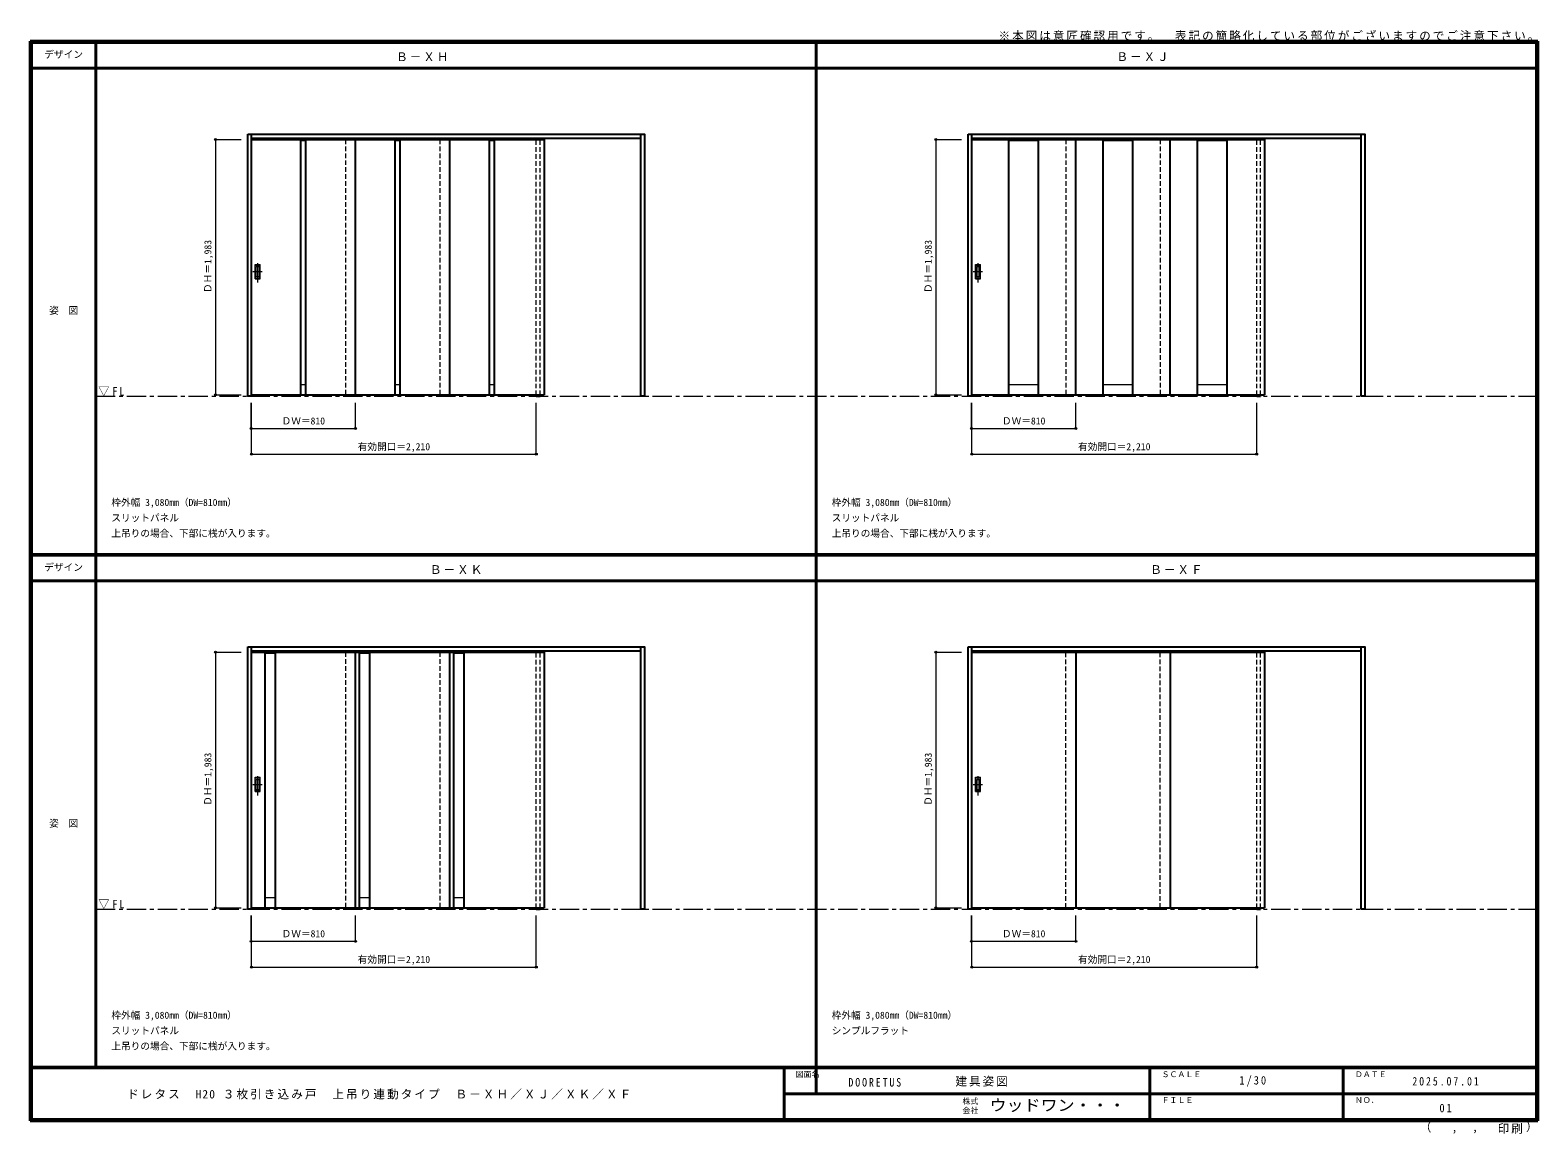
# Model space of a CAD drawing. Units: millimetres, scale not verified. Extents: x -6000 to 5700, y -4307 to 4260.
import ezdxf
from ezdxf.enums import TextEntityAlignment as Align

# ---------------------------------------------------------------- set-up
doc = ezdxf.new("R2010")
doc.units = ezdxf.units.MM
doc.header["$LTSCALE"] = 30
doc.header["$PDMODE"] = 32
doc.header["$PDSIZE"] = 15
doc.linetypes.add('CHAIN1', pattern=[8, 5, -1, 1, -1])
doc.linetypes.add('DASHED1', pattern=[1.8, 1.2, -0.6])
for name, color, linetype, lineweight in [('0-1_通り芯', 7, 'CHAIN1', 18), ('0-2_扉', 3, 'Continuous', 25), ('0-4_枠', 3, 'Continuous', 25), ('0-6_引手', 7, 'Continuous', 18), ('0-B_寸法', 7, 'Continuous', 9), ('F-1_枠', 6, 'Continuous', 40)]:
    doc.layers.add(name, color=color, linetype=linetype, lineweight=lineweight)
doc.layers.add('0-A_文字', color=7, linetype='Continuous')
doc.layers.add('F-A_文字', color=7, linetype='Continuous')
doc.styles.add('ＭＳ ゴシック', font='')
doc.styles.get('ＭＳ ゴシック').set_extended_font_data('MS Gothic')

msp = doc.modelspace()

# ---------------------------------------------------------------- linework, layer by layer
at = {"layer": '0-1_通り芯'}
for p, q in [((-5490, 1418), (5690, 1418)), ((-5490, -2562.5), (5690, -2562.5))]:
    msp.add_line(p, q, dxfattribs=at)
at = {"layer": '0-2_扉', "color": 4, "linetype": 'DASHED1', "lineweight": 9}
for p, q in [((-4285, 3411.5), (-4282, 3411.5)), ((-4285, 1428.5), (-4285, 3411.5)), ((-3553, 3411.5), (-3553, 1428.5)), ((-2821, 3411.5), (-2821, 1428.5)), ((1305, 3411.5), (1308, 3411.5)), ((1305, 1428.5), (1305, 3411.5)), ((2037, 3411.5), (2037, 1428.5)), ((2769, 3411.5), (2769, 1428.5)), ((-4282, 1428.5), (-4285, 1428.5)), ((1308, 1428.5), (1305, 1428.5)), ((-4285, -569), (-4282, -569)), ((-4285, -2552), (-4285, -569)), ((-3553, -569), (-3553, -2552)), ((-2821, -569), (-2821, -2552)), ((1305, -569), (1308, -569)), ((1305, -2552), (1305, -569)), ((2037, -2552), (2037, -569)), ((2769, -2552), (2769, -569)), ((-4282, -2552), (-4285, -2552)), ((1308, -2552), (1305, -2552))]:
    msp.add_line(p, q, dxfattribs=at)
at = {"layer": '0-2_扉'}
for p, q in [((-3899, 1428.5), (-3899, 3411.5)), ((-3861, 1428.5), (-3861, 3411.5)), ((-3475, 1428.5), (-3475, 3411.5)), ((-3167, 1428.5), (-3167, 3411.5)), ((-3129, 1428.5), (-3129, 3411.5)), ((-2743, 1428.5), (-2743, 3411.5)), ((-2435, 1428.5), (-2435, 3411.5)), ((-2397, 1428.5), (-2397, 3411.5)), ((1596, 1428.5), (1596, 3411.5)), ((1824, 1428.5), (1824, 3411.5)), ((2115, 1428.5), (2115, 3411.5)), ((2328, 1428.5), (2328, 3411.5)), ((2556, 1428.5), (2556, 3411.5)), ((2847, 1428.5), (2847, 3411.5)), ((3060, 1428.5), (3060, 3411.5)), ((3288, 1428.5), (3288, 3411.5)), ((-4282, 1428.5), (-2011, 1428.5)), ((1308, 1428.5), (3579, 1428.5)), ((-4175, -2552), (-4175, -569)), ((-4095, -2552), (-4095, -569)), ((-3475, -2552), (-3475, -569)), ((-3443, -2552), (-3443, -569)), ((-3363, -2552), (-3363, -569)), ((-2743, -2552), (-2743, -569)), ((-2711, -2552), (-2711, -569)), ((-2631, -2552), (-2631, -569)), ((2115, -569), (2115, -2552)), ((2847, -569), (2847, -2552)), ((-4282, -2552), (-2011, -2552)), ((1308, -2552), (3579, -2552))]:
    msp.add_line(p, q, dxfattribs=at)
at = {"layer": '0-2_扉', "color": 7, "lineweight": 18}
for p, q in [((-3899, 3403.5), (-3861, 3403.5)), ((-3167, 3403.5), (-3129, 3403.5)), ((-2435, 3403.5), (-2397, 3403.5)), ((1596, 3403.5), (1824, 3403.5)), ((2328, 3403.5), (2556, 3403.5)), ((3060, 3403.5), (3288, 3403.5)), ((-3899, 1508.5), (-3861, 1508.5)), ((-3167, 1508.5), (-3129, 1508.5)), ((-2435, 1508.5), (-2397, 1508.5)), ((1596, 1508.5), (1824, 1508.5)), ((2328, 1508.5), (2556, 1508.5)), ((3060, 1508.5), (3288, 1508.5)), ((-4175, -577), (-4095, -577)), ((-3443, -577), (-3363, -577)), ((-2711, -577), (-2631, -577)), ((-4175, -2472), (-4095, -2472)), ((-3443, -2472), (-3363, -2472)), ((-2711, -2472), (-2631, -2472))]:
    msp.add_line(p, q, dxfattribs=at)
at = {"layer": '0-2_扉'}
for points in [[(-4282, 3411.5), (-2011, 3411.5), (-2011, 1428.5)], [(1308, 3411.5), (3579, 3411.5), (3579, 1428.5)], [(-4282, -569), (-2011, -569), (-2011, -2552)], [(1308, -569), (3579, -569), (3579, -2552)]]:
    msp.add_lwpolyline(points, dxfattribs=at)
at = {"layer": '0-4_枠'}
for p, q in [((-4282, 1418), (-4282, 3453)), ((-4282, 3423), (-1262, 3423)), ((-1262, 1418), (-1262, 3453)), ((1308, 1418), (1308, 3453)), ((1308, 3423), (4328, 3423)), ((4328, 1418), (4328, 3453)), ((-2072, 1428.5), (-2072, 1418)), ((-2072, 1418), (-2042, 1418)), ((-2042, 1428.5), (-2042, 1418)), ((-1232, 1418), (-1262, 1418)), ((3518, 1428.5), (3518, 1418)), ((3518, 1418), (3548, 1418)), ((3548, 1428.5), (3548, 1418)), ((4358, 1418), (4328, 1418)), ((-4282, -2562.5), (-4282, -527.5)), ((-4282, -557.5), (-1262, -557.5)), ((-1262, -2562.5), (-1262, -527.5)), ((1308, -2562.5), (1308, -527.5)), ((1308, -557.5), (4328, -557.5)), ((4328, -2562.5), (4328, -527.5)), ((-2072, -2552), (-2072, -2562.5)), ((-2072, -2562.5), (-2042, -2562.5)), ((-2042, -2552), (-2042, -2562.5)), ((-1232, -2562.5), (-1262, -2562.5)), ((3518, -2554.5), (3518, -2562.5)), ((3518, -2562.5), (3548, -2562.5)), ((3548, -2554.5), (3548, -2562.5)), ((4358, -2562.5), (4328, -2562.5))]:
    msp.add_line(p, q, dxfattribs=at)
at = {"layer": '0-4_枠', "color": 4, "linetype": 'DASHED1', "lineweight": 9}
for p, q in [((-2072, 1426), (-2072, 3423)), ((-2042, 1426), (-2042, 3423)), ((3518, 1426), (3518, 3423)), ((3548, 1426), (3548, 3423)), ((-2072, -2554.5), (-2072, -557.5)), ((-2042, -2554.5), (-2042, -557.5)), ((3518, -2554.5), (3518, -557.5)), ((3548, -2554.5), (3548, -557.5))]:
    msp.add_line(p, q, dxfattribs=at)
at = {"layer": '0-4_枠'}
for points in [[(-4282, 1418), (-4312, 1418), (-4312, 3453)], [(-4312, 3453), (-1232, 3453), (-1232, 1418)], [(1308, 1418), (1278, 1418), (1278, 3453)], [(1278, 3453), (4358, 3453), (4358, 1418)], [(-4282, -2562.5), (-4312, -2562.5), (-4312, -527.5)], [(-4312, -527.5), (-1232, -527.5), (-1232, -2562.5)], [(1308, -2562.5), (1278, -2562.5), (1278, -527.5)], [(1278, -527.5), (4358, -527.5), (4358, -2562.5)]]:
    msp.add_lwpolyline(points, dxfattribs=at)
at = {"layer": '0-6_引手', "linetype": 'CHAIN1'}
for p, q in [((-4234, 2300.77), (-4234, 2471.62)), ((1356, 2300.77), (1356, 2471.62)), ((-4272.07, 2386), (-4199.56, 2386)), ((1317.93, 2386), (1390.43, 2386)), ((-4234, -1679.73), (-4234, -1508.88)), ((1356, -1679.73), (1356, -1508.88)), ((-4272.07, -1594.5), (-4199.56, -1594.5)), ((1317.93, -1594.5), (1390.43, -1594.5))]:
    msp.add_line(p, q, dxfattribs=at)
at = {"layer": '0-6_引手'}
for p, q in [((-4253, 2441), (-4215, 2441)), ((-4253, 2331), (-4253, 2441)), ((-4246.5, 2425), (-4221.5, 2425)), ((-4246.5, 2347), (-4246.5, 2425)), ((-4246.5, 2347), (-4221.5, 2347)), ((-4221.5, 2347), (-4221.5, 2425)), ((-4215, 2331), (-4215, 2441)), ((1337, 2441), (1375, 2441)), ((1337, 2331), (1337, 2441)), ((1343.5, 2425), (1368.5, 2425)), ((1343.5, 2347), (1343.5, 2425)), ((1343.5, 2347), (1368.5, 2347)), ((1368.5, 2347), (1368.5, 2425)), ((1375, 2331), (1375, 2441)), ((-4253, 2331), (-4215, 2331)), ((1337, 2331), (1375, 2331)), ((-4253, -1539.5), (-4215, -1539.5)), ((-4253, -1649.5), (-4253, -1539.5)), ((-4246.5, -1555.5), (-4221.5, -1555.5)), ((-4246.5, -1633.5), (-4246.5, -1555.5)), ((-4246.5, -1633.5), (-4221.5, -1633.5)), ((-4221.5, -1633.5), (-4221.5, -1555.5)), ((-4215, -1649.5), (-4215, -1539.5)), ((1337, -1539.5), (1375, -1539.5)), ((1337, -1649.5), (1337, -1539.5)), ((1343.5, -1555.5), (1368.5, -1555.5)), ((1343.5, -1633.5), (1343.5, -1555.5)), ((1343.5, -1633.5), (1368.5, -1633.5)), ((1368.5, -1633.5), (1368.5, -1555.5)), ((1375, -1649.5), (1375, -1539.5)), ((-4253, -1649.5), (-4215, -1649.5)), ((1337, -1649.5), (1375, -1649.5))]:
    msp.add_line(p, q, dxfattribs=at)
at = {"layer": '0-6_引手', "linetype": 'DASHED1'}
for p, q in [((-4218, 2335), (-4218, 2437)), ((1372, 2335), (1372, 2437)), ((-4250, 2335), (-4218, 2335)), ((1340, 2335), (1372, 2335)), ((-4218, -1645.5), (-4218, -1543.5)), ((1372, -1645.5), (1372, -1543.5)), ((-4250, -1645.5), (-4218, -1645.5)), ((1340, -1645.5), (1372, -1645.5))]:
    msp.add_line(p, q, dxfattribs=at)
for points in [[(-4250, 2335), (-4250, 2437), (-4218, 2437)], [(1340, 2335), (1340, 2437), (1372, 2437)], [(-4250, -1645.5), (-4250, -1543.5), (-4218, -1543.5)], [(1340, -1645.5), (1340, -1543.5), (1372, -1543.5)]]:
    msp.add_lwpolyline(points, dxfattribs=at)
at = {"layer": '0-B_寸法', "color": 4}
for p, q in [((-4562, 3411.5), (-4562, 1428.5)), ((-4562, 3411.5), (-4362, 3411.5)), ((1028, 3411.5), (1028, 1428.5)), ((1028, 3411.5), (1228, 3411.5)), ((-4562, 1428.5), (-4362, 1428.5)), ((1028, 1428.5), (1228, 1428.5)), ((-4285, 1168), (-4285, 1368)), ((-4282, 968), (-4282, 1368)), ((-3475, 1168), (-3475, 1368)), ((-2072, 968), (-2072, 1368)), ((1305, 1168), (1305, 1368)), ((1308, 968), (1308, 1368)), ((2115, 1168), (2115, 1368)), ((3518, 968), (3518, 1368)), ((-4285, 1168), (-3475, 1168)), ((1305, 1168), (2115, 1168)), ((-4282, 968), (-2072, 968)), ((1308, 968), (3518, 968)), ((-4562, -569), (-4562, -2552)), ((-4562, -569), (-4362, -569)), ((1028, -569), (1028, -2552)), ((1028, -569), (1228, -569)), ((-4562, -2552), (-4362, -2552)), ((1028, -2552), (1228, -2552)), ((-4285, -2812.5), (-4285, -2612.5)), ((-4282, -3012.5), (-4282, -2612.5)), ((-3475, -2812.5), (-3475, -2612.5)), ((-2072, -3012.5), (-2072, -2612.5)), ((1305, -2812.5), (1305, -2612.5)), ((1308, -3012.5), (1308, -2612.5)), ((2115, -2812.5), (2115, -2612.5)), ((3518, -3012.5), (3518, -2612.5)), ((-4285, -2812.5), (-3475, -2812.5)), ((1305, -2812.5), (2115, -2812.5)), ((-4282, -3012.5), (-2072, -3012.5)), ((1308, -3012.5), (3518, -3012.5))]:
    msp.add_line(p, q, dxfattribs=at)
at = {"layer": '0-B_寸法'}
for p in [(-4562, 3411.5), (1028, 3411.5), (-4562, 1428.5), (1028, 1428.5), (-4285, 1168), (-3475, 1168), (1305, 1168), (2115, 1168), (-4282, 968), (-2072, 968), (1308, 968), (3518, 968), (-4562, -569), (1028, -569), (-4562, -2552), (1028, -2552), (-4285, -2812.5), (-3475, -2812.5), (1305, -2812.5), (2115, -2812.5), (-4282, -3012.5), (-2072, -3012.5), (1308, -3012.5), (3518, -3012.5)]:
    msp.add_point(p, dxfattribs=at)
at = {"layer": 'F-1_枠'}
for p, q in [((-6000, 4175), (5700, 4175)), ((-6000, 4175), (-6000, -4205)), ((-6000, 4170), (5700, 4170)), ((-6000, 4165), (5700, 4165)), ((-5995, 4175), (-5995, -4205)), ((-5990, 4175), (-5990, -4205)), ((-5490, 4175), (-5490, -3790)), ((100, -3997.5), (100, 4175)), ((5690, 4175), (5690, -4205)), ((5695, 4175), (5695, -4205)), ((5700, 4175), (5700, -4205)), ((-6000, 3965), (5700, 3965)), ((-6000, 190.5), (5700, 190.5)), ((-6000, 187.5), (5700, 187.5)), ((-6000, 184.5), (5700, 184.5)), ((-6000, -15.5), (5700, -15.5)), ((5700, -3790), (-6000, -3790)), ((5700, -3795), (-6000, -3795)), ((-150, -3795), (-150, -4195)), ((2690, -3795), (2690, -4195)), ((4190, -3795), (4190, -4195)), ((-150, -3995), (5690, -3995.01)), ((5700, -4195), (-6000, -4195)), ((5700, -4200), (-6000, -4200)), ((5700, -4205), (-6000, -4205))]:
    msp.add_line(p, q, dxfattribs=at)

# ---------------------------------------------------------------- texts
at = {"layer": '0-A_文字', "style": 'ＭＳ ゴシック'}
for s, p in [('枠外幅 3,080mm（DW=810mm）', (-5370, 550.5)), ('枠外幅 3,080mm（DW=810mm）', (220, 550.5)), ('スリットパネル', (-5370, 430.5)), ('スリットパネル', (220, 430.5)), ('上吊りの場合、下部に桟が入ります。', (-5370, 310.5)), ('上吊りの場合、下部に桟が入ります。', (220, 310.5)), ('枠外幅 3,080mm（DW=810mm）', (-5370, -3430)), ('枠外幅 3,080mm（DW=810mm）', (220, -3430)), ('スリットパネル', (-5370, -3550)), ('シンプルフラット', (220, -3550)), ('上吊りの場合、下部に桟が入ります。', (-5370, -3670))]:
    msp.add_text(s, height=54.99, dxfattribs=at).set_placement(p, align=Align.BOTTOM_LEFT)
at = {"layer": '0-A_文字', "char_height": 65.98, "attachment_point": 7, "style": 'ＭＳ ゴシック'}
for s, insert in [('\\T1.17;※本図は意匠確認用です。\u3000表記の簡略化している部位がございますのでご注意下さい。', (1515, 4175)), ('\\T1.17;Ｂ－ＸＨ', (-3160, 4020)), ('\\T1.17;Ｂ－ＸＪ', (2430, 4020)), ('\\T1.26;\\W0.95;▽FL', (-5471.25, 1418)), ('\\T1.17;Ｂ－ＸＫ', (-2897.5, 39.5)), ('\\T1.17;Ｂ－ＸＦ', (2692.5, 39.5)), ('\\T1.26;\\W0.95;▽FL', (-5471.25, -2562.5))]:
    msp.add_mtext(s, dxfattribs=dict(at, insert=insert))
at = {"layer": '0-B_寸法', "style": 'ＭＳ ゴシック'}
for p in [(-4577, 2219.75), (1013, 2219.75), (-4577, -1760.75), (1013, -1760.75)]:
    msp.add_text('ＤＨ＝1,983', height=54.99, rotation=90, dxfattribs=at).set_placement(p, align=Align.BOTTOM_LEFT)
for s, p in [('ＤＷ＝810', (-4048.75, 1183)), ('ＤＷ＝810', (1541.25, 1183)), ('有効開口＝2,210', (-3458.25, 983)), ('有効開口＝2,210', (2131.75, 983)), ('ＤＷ＝810', (-4048.75, -2797.5)), ('ＤＷ＝810', (1541.25, -2797.5)), ('有効開口＝2,210', (-3458.25, -2997.5)), ('有効開口＝2,210', (2131.75, -2997.5))]:
    msp.add_text(s, height=54.99, dxfattribs=at).set_placement(p, align=Align.BOTTOM_LEFT)
at = {"layer": 'F-A_文字', "style": 'ＭＳ ゴシック'}
for s, height, p in [('デザイン', 54.99, (-5890, 4027.5)), ('姿\u3000図', 54.99, (-5852.5, 2040.25)), ('デザイン', 54.99, (-5890, 47)), ('姿\u3000図', 54.99, (-5852.5, -1940.25)), ('図面名', 43.99, (-60, -3880)), ('ＳＣＡＬＥ', 43.99, (2780, -3880)), ('ＤＡＴＥ', 43.99, (4280, -3880)), ('株式', 43.99, (1235, -4089)), ('ＦＩＬＥ', 43.99, (2780, -4080)), ('ＮＯ．', 43.99, (4280, -4080)), ('会社', 43.99, (1235, -4161)), ('（', 65.98, (4784.03, -4308.31)), ('）', 65.98, (5608.4, -4304.13)), (',', 65.98, (5031.28, -4308.31)), (',', 65.98, (5190.2, -4305.53))]:
    msp.add_text(s, height=height, dxfattribs=at).set_placement(p, align=Align.BOTTOM_LEFT)
at = {"layer": 'F-A_文字', "style": 'ＭＳ ゴシック', "width": 1.1}
msp.add_text('ウッドワン・・・', height=87.98, dxfattribs=at).set_placement((1445, -4155), align=Align.BOTTOM_LEFT)
at = {"layer": 'F-A_文字', "char_height": 65.98, "attachment_point": 7, "style": 'ＭＳ ゴシック'}
for s, insert in [('\\T1.17;建具姿図', (1180.42, -3940)), ('\\T1.38;\\W0.9;1/30', (3383.75, -3940)), ('\\T1.18;ドレタス\u3000H20\\~３枚引き込み戸\u3000上吊り連動タイプ\u3000Ｂ－ＸＨ／ＸＪ／ＸＫ／ＸＦ', (-5247.55, -4040)), ('\\T1.39;\\W0.85;DOORETUS', (350, -3940.79)), ('\\T1.39;\\W0.85;2025.07.01', (4726.25, -3932.5)), ('\\T1.36;\\W0.9;01', (4936.25, -4140)), ('\\T1.17;印刷', (5388.15, -4306.92))]:
    msp.add_mtext(s, dxfattribs=dict(at, insert=insert))

doc.saveas('drawing.dxf')
